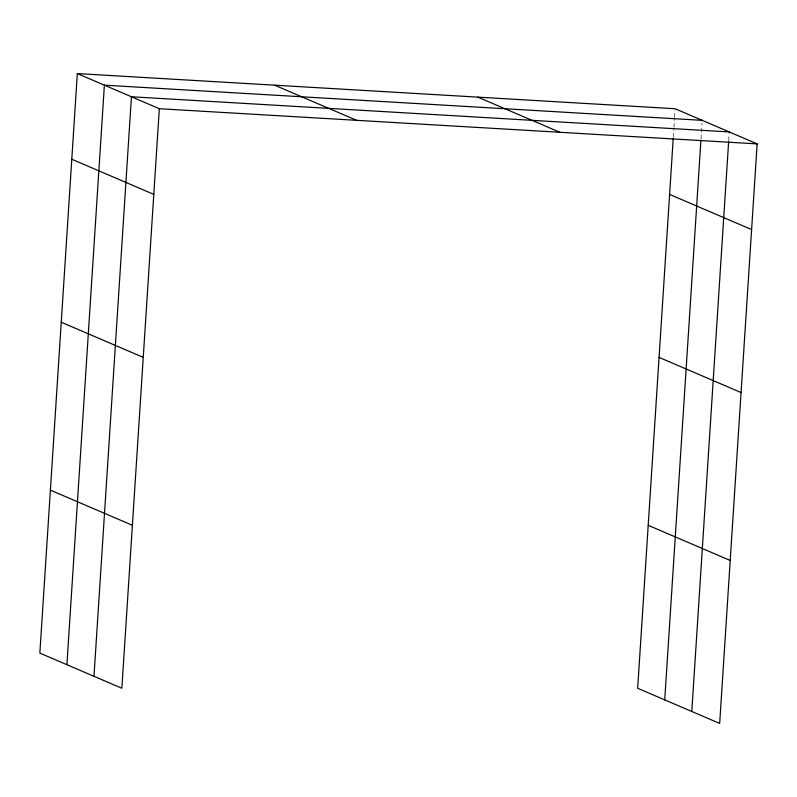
<?xml version="1.0" encoding="UTF-8"?>
<svg xmlns="http://www.w3.org/2000/svg" width="797" height="797" viewBox="0 0 797 797"><rect width="100%" height="100%" fill="white"/><g stroke="black" fill="none" stroke-linecap="round" stroke-linejoin="round"><path stroke-width="0.6" stroke-dasharray="3.98 2.99" d="M673.306 137.303L673.863 128.606M673.943 127.371L674.501 118.673M674.591 117.428L675.069 109.986M701.001 138.967L702.047 122.818M728.707 140.631L729.185 133.179"/><path stroke-width="1.2" d="M77.329 73.573L39.85 653.112L121.851 688.259L159.33 108.711L77.329 73.573L675.149 108.741L757.15 143.888L719.671 723.427L637.67 688.289L673.216 138.539M66.908 664.708L104.387 85.169L702.207 120.337M93.976 676.314L131.445 96.766L729.265 131.933M664.728 699.886L700.922 140.202M691.796 711.482L728.627 141.866M159.33 108.711L757.15 143.888M477.871 97.134L559.873 132.282M669.61 194.418L751.611 229.566M274.606 85.179L356.608 120.317M659.069 357.395L741.071 392.542M71.79 159.241L153.791 194.388M648.21 525.313L730.211 560.45M61.249 322.217L143.251 357.365M50.39 490.135L132.392 525.283"/></g></svg>
